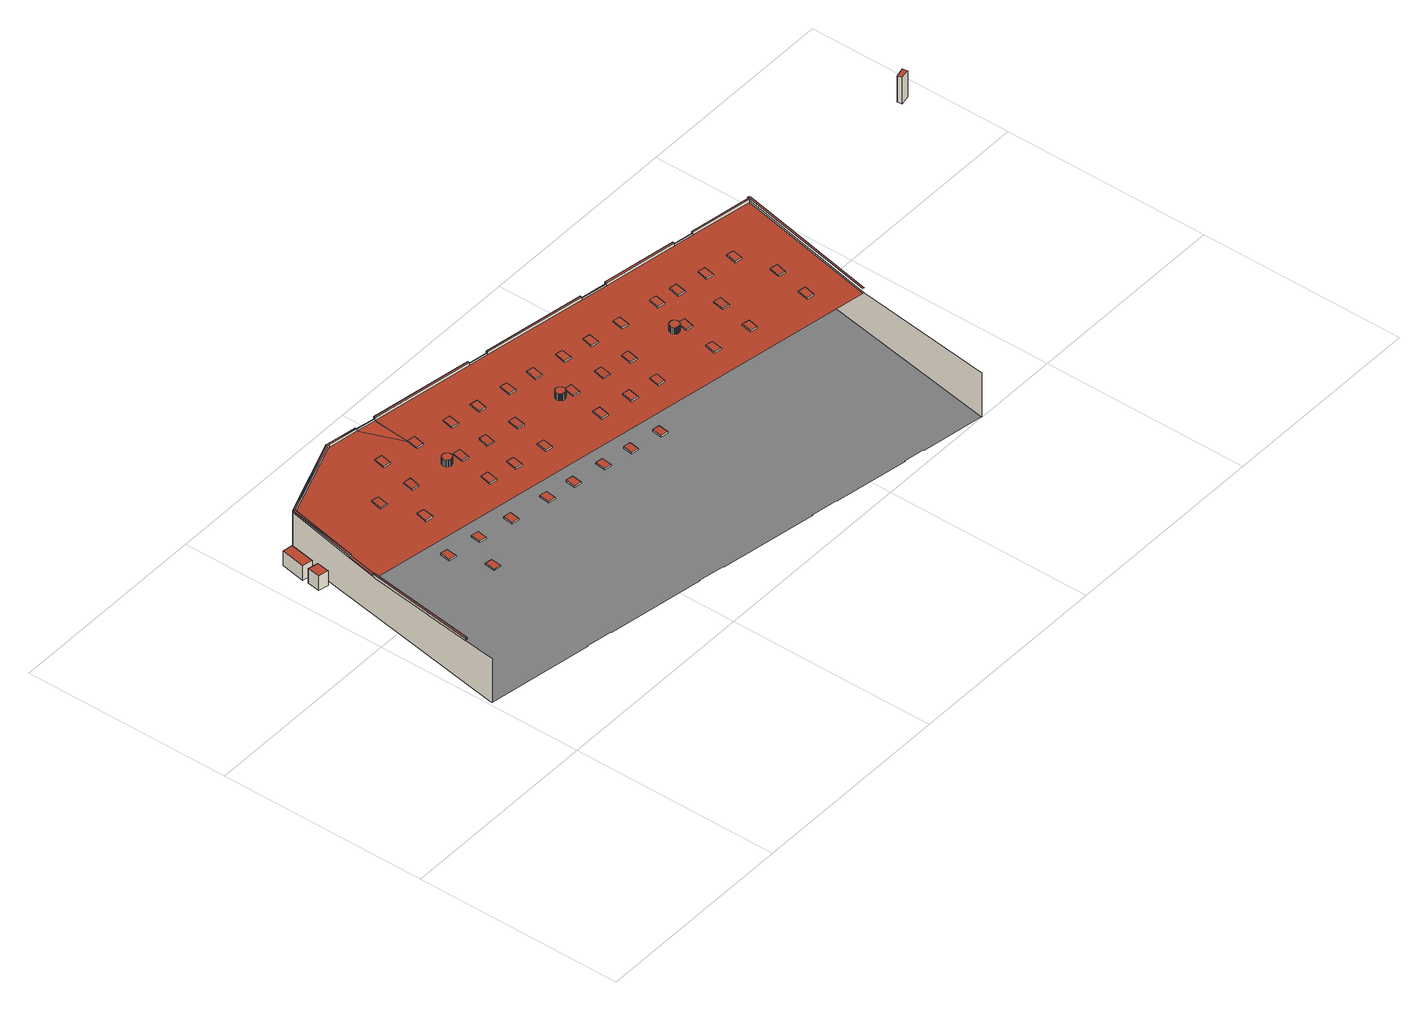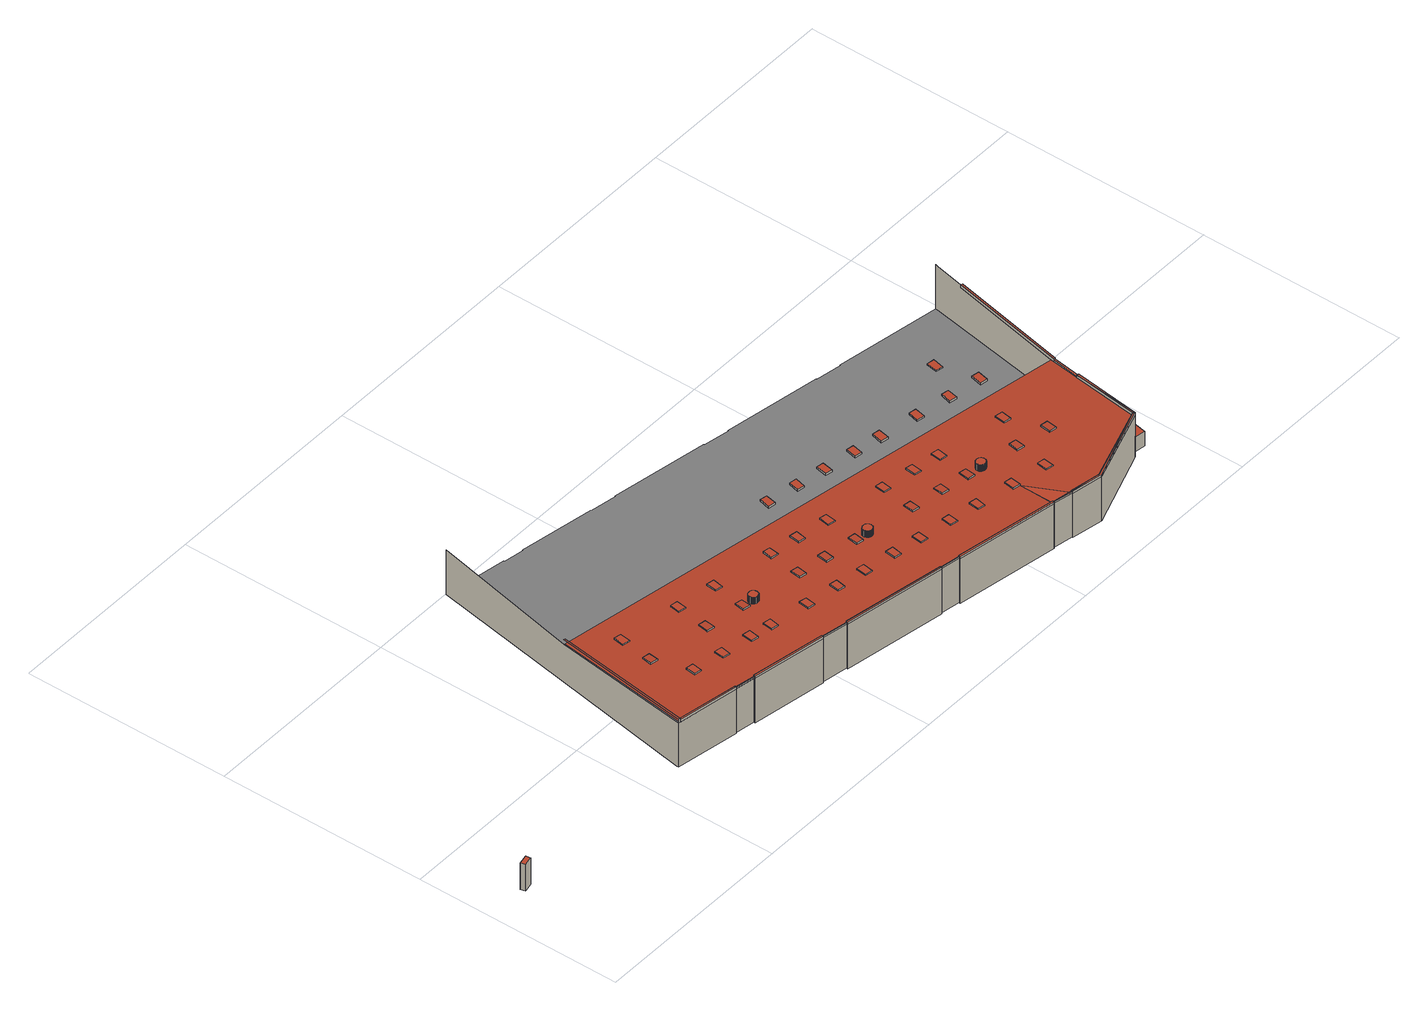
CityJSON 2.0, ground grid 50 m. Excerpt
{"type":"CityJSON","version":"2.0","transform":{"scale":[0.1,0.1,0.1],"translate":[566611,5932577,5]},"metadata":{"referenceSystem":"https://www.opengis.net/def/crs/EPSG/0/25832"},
"CityObjects":{
"building1":{"type":"Building","attributes":{"Grundfläche 2D":"9019.073295","Grundhöhe NN":"5.576"},"children":["building1-1","building1-2","building1-3","building1-4","building1-5","building1-6","building1-7","building1-8","building1-9","building1-10","building1-11","building1-12","building1-13","building1-14","building1-15","building1-16","building1-17","building1-18","building1-19","building1-20","building1-21","building1-22","building1-23","building1-24","building1-25","building1-26","building1-27","building1-28","building1-29","building1-30","building1-31","building1-32","building1-33","building1-34","building1-35","building1-36","building1-37","building1-38","building1-39","building1-40","building1-41","building1-42","building1-43","building1-44","building1-45","building1-46","building1-47","building1-48","building1-49","building1-50","building1-51","building1-52","building1-53"],"geometry":[{"type":"MultiSurface","lod":"3","boundaries":[[[0,1,2,3,4,5,6,7,8,9]],[[10,11,12,13,14,15]],[[16,17,14,13]],[[5,4,3,17,16,18]],[[12,18,16,13]],[[19,20,21,22]],[[21,23,22]],[[24,25,21,20,26]],[[25,23,21]],[[7,6,19,22,23,27]],[[23,28,27]],[[25,28,23]],[[25,29,28]],[[29,30,7,27,28]],[[7,30,31,8]],[[32,33,34,25,24,35]],[[34,33,36,37,29,25]],[[38,39,30,29,37]],[[30,39,40,31]],[[41,42,43,33,32]],[[36,38,37]],[[36,33,43]],[[38,36,43,42,44,45,39]],[[39,45,46,40]],[[45,47,48,46]],[[45,41,49,50,51,47]],[[52,53,51]],[[54,55,47,56,53,52]],[[47,55,57,48]],[[58,59,54,52]],[[55,60,61,57]],[[62,63,58,52,51]],[[49,41,32,35,24,26,6,5,11,10,64,65,66,67,68,69,70,71,72,73,62,51]],[[60,55,54,59]],[[74,75,76,77,78,79,80,81,82,83,84,85,86,87,88,89,90,91,92,93,0,9,8,31,40,46,48,57,61,94,95,96,97,98,99,100,101,102,103,104]],[[59,58,63,105,73,60]],[[60,73,94,61]],[[73,72,95,94]],[[72,106,107,108,109,110,111]],[[72,111,96,95]],[[111,112,97,96]],[[71,70,113,114,108,107]],[[110,109,108,114,115,116]],[[112,111,110,116]],[[113,117,69,112,116,115,114]],[[112,69,98,97]],[[69,68,99,98]],[[68,118,100,99]],[[68,67,119,118]],[[118,119,101,100]],[[119,67,102,101]],[[67,66,103,102]],[[66,120,104,103]],[[74,121,122,123,124,76,75]],[[66,65,125,120]],[[126,127,128,129,130,131]],[[121,74,104,120,125]],[[125,132,129,128,121]]],"semantics":{"surfaces":[{"type":"WallSurface"},{"type":"RoofSurface"},{"type":"GroundSurface"}],"values":[0,0,1,0,0,0,1,0,1,0,1,1,1,0,0,0,1,0,0,0,1,1,0,0,0,1,0,0,0,1,0,0,1,0,2,0,0,0,0,0,0,0,1,0,0,0,0,0,1,0,0,0,0,0,1,1,0,0]}}]},
"building1-1":{"type":"BuildingInstallation","parents":["building1"],"geometry":[{"type":"MultiSurface","lod":"3","boundaries":[[[12,20,19,18]],[[18,19,6,5]],[[20,12,11,26]]],"semantics":{"surfaces":[{"type":"RoofSurface"},{"type":"WallSurface"}],"values":[0,1,1]}}]},
"building1-2":{"type":"BuildingInstallation","parents":["building1"],"geometry":[{"type":"MultiSurface","lod":"3","boundaries":[[[133,134,135,136]],[[136,135,137,138]],[[133,136,138,139]],[[134,133,139,140]],[[135,134,140,137]]],"semantics":{"surfaces":[{"type":"RoofSurface"},{"type":"WallSurface"}],"values":[0,1,1,1,1]}}]},
"building1-3":{"type":"BuildingInstallation","parents":["building1"],"geometry":[{"type":"MultiSurface","lod":"3","boundaries":[[[141,142,143,144]],[[144,143,145,146]],[[146,147,141,144]],[[147,148,142,141]],[[143,142,148,145]]],"semantics":{"surfaces":[{"type":"RoofSurface"},{"type":"WallSurface"}],"values":[0,1,1,1,1]}}]},
"building1-4":{"type":"BuildingInstallation","parents":["building1"],"geometry":[{"type":"MultiSurface","lod":"3","boundaries":[[[149,150,151,152]],[[152,151,153,154]],[[149,152,154,155]],[[150,149,155,156]],[[151,150,156,153]]],"semantics":{"surfaces":[{"type":"RoofSurface"},{"type":"WallSurface"}],"values":[0,1,1,1,1]}}]},
"building1-5":{"type":"BuildingInstallation","parents":["building1"],"geometry":[{"type":"MultiSurface","lod":"3","boundaries":[[[157,158,159,160]],[[161,162,160,159]],[[162,163,157,160]],[[158,157,163,164]],[[159,158,164,161]]],"semantics":{"surfaces":[{"type":"RoofSurface"},{"type":"WallSurface"}],"values":[0,1,1,1,1]}}]},
"building1-6":{"type":"BuildingInstallation","parents":["building1"],"geometry":[{"type":"MultiSurface","lod":"3","boundaries":[[[165,166,167,168]],[[168,167,169,170]],[[165,168,170,171]],[[166,165,171,172]],[[167,166,172,169]]],"semantics":{"surfaces":[{"type":"RoofSurface"},{"type":"WallSurface"}],"values":[0,1,1,1,1]}}]},
"building1-7":{"type":"BuildingInstallation","parents":["building1"],"geometry":[{"type":"MultiSurface","lod":"3","boundaries":[[[173,174,175,176]],[[176,175,177,178]],[[173,176,178,179]],[[174,173,179,180]],[[175,174,180,177]]],"semantics":{"surfaces":[{"type":"RoofSurface"},{"type":"WallSurface"}],"values":[0,1,1,1,1]}}]},
"building1-8":{"type":"BuildingInstallation","parents":["building1"],"geometry":[{"type":"MultiSurface","lod":"3","boundaries":[[[181,182,183,184]],[[184,183,185,186]],[[181,184,186,187]],[[187,188,182,181]],[[188,185,183,182]]],"semantics":{"surfaces":[{"type":"RoofSurface"},{"type":"WallSurface"}],"values":[0,1,1,1,1]}}]},
"building1-9":{"type":"BuildingInstallation","parents":["building1"],"geometry":[{"type":"MultiSurface","lod":"3","boundaries":[[[189,190,191,192]],[[192,191,193,194]],[[189,192,194,195]],[[190,189,195,196]],[[191,190,196,193]]],"semantics":{"surfaces":[{"type":"RoofSurface"},{"type":"WallSurface"}],"values":[0,1,1,1,1]}}]},
"building1-10":{"type":"BuildingInstallation","parents":["building1"],"geometry":[{"type":"MultiSurface","lod":"3","boundaries":[[[197,198,199,200]],[[200,199,201,202]],[[197,200,202,203]],[[198,197,203,204]],[[199,198,204,201]]],"semantics":{"surfaces":[{"type":"RoofSurface"},{"type":"WallSurface"}],"values":[0,1,1,1,1]}}]},
"building1-11":{"type":"BuildingInstallation","parents":["building1"],"geometry":[{"type":"MultiSurface","lod":"3","boundaries":[[[205,206,207,208]],[[208,207,209,210]],[[205,208,210,211]],[[206,205,211,212]],[[207,206,212,209]]],"semantics":{"surfaces":[{"type":"RoofSurface"},{"type":"WallSurface"}],"values":[0,1,1,1,1]}}]},
"building1-12":{"type":"BuildingInstallation","parents":["building1"],"geometry":[{"type":"MultiSurface","lod":"3","boundaries":[[[213,214,215,216,217,218,219,220,221,222,223,224,225,226,227,228,229,230,231,232,233,234,235,236,237,238,239,240,241,242,243,244,245,246,247,248,249,250,251,252]],[[224,223,253,254]],[[225,224,254,255]],[[226,225,255,256]],[[222,221,257,258]],[[223,222,258,253]],[[227,226,256,259]],[[228,227,259,260]],[[229,228,260,261]],[[230,229,261,262]],[[231,230,262,263]],[[232,231,263,264]],[[233,232,264,265]],[[234,233,265,266]],[[235,234,266,267]],[[236,235,267,268]],[[237,236,268,269]],[[238,237,269,270]],[[239,238,270,271]],[[240,239,271,272]],[[241,240,272,273]],[[242,241,273,274]],[[243,242,274,275]],[[244,243,275,276]],[[245,244,276,277]],[[246,245,277,278]],[[247,246,278,279]],[[248,247,279,280]],[[249,248,280,281]],[[250,249,281,282]],[[251,250,282,283]],[[252,251,283,284]],[[213,252,284,285]],[[214,213,285,286]],[[215,214,286,287]],[[216,215,287,288]],[[217,216,288,289]],[[218,217,289,290]],[[219,218,290,291]],[[220,219,291,292]],[[221,220,292,257]]],"semantics":{"surfaces":[{"type":"RoofSurface"},{"type":"WallSurface"}],"values":[0,1,1,1,1,1,1,1,1,1,1,1,1,1,1,1,1,1,1,1,1,1,1,1,1,1,1,1,1,1,1,1,1,1,1,1,1,1,1,1,1]}}]},
"building1-13":{"type":"BuildingInstallation","parents":["building1"],"geometry":[{"type":"MultiSurface","lod":"3","boundaries":[[[293,294,295,296]],[[296,295,297,298]],[[293,296,298,299]],[[294,293,299,49]],[[295,294,49,297]]],"semantics":{"surfaces":[{"type":"RoofSurface"},{"type":"WallSurface"}],"values":[0,1,1,1,1]}}]},
"building1-14":{"type":"BuildingInstallation","parents":["building1"],"geometry":[{"type":"MultiSurface","lod":"3","boundaries":[[[300,301,302,303]],[[303,302,304,305]],[[300,303,305,306]],[[301,300,306,307]],[[302,301,307,304]]],"semantics":{"surfaces":[{"type":"RoofSurface"},{"type":"WallSurface"}],"values":[0,1,1,1,1]}}]},
"building1-15":{"type":"BuildingInstallation","parents":["building1"],"geometry":[{"type":"MultiSurface","lod":"3","boundaries":[[[56,44,42,53]],[[51,53,42,41,50]],[[47,45,44,56]]],"semantics":{"surfaces":[{"type":"RoofSurface"},{"type":"WallSurface"}],"values":[0,1,1]}}]},
"building1-16":{"type":"BuildingInstallation","parents":["building1"],"geometry":[{"type":"MultiSurface","lod":"3","boundaries":[[[308,309,310,311]],[[311,310,312,313]],[[308,311,313,314]],[[309,308,314,315]],[[310,309,315,312]]],"semantics":{"surfaces":[{"type":"RoofSurface"},{"type":"WallSurface"}],"values":[0,1,1,1,1]}}]},
"building1-17":{"type":"BuildingInstallation","parents":["building1"],"geometry":[{"type":"MultiSurface","lod":"3","boundaries":[[[316,317,318,319]],[[319,318,320,321]],[[316,319,321,322]],[[317,316,322,323]],[[318,317,323,320]]],"semantics":{"surfaces":[{"type":"RoofSurface"},{"type":"WallSurface"}],"values":[0,1,1,1,1]}}]},
"building1-18":{"type":"BuildingInstallation","parents":["building1"],"geometry":[{"type":"MultiSurface","lod":"3","boundaries":[[[324,325,326,327]],[[327,326,328,329]],[[324,327,329,330]],[[325,324,330,331]],[[326,325,331,328]]],"semantics":{"surfaces":[{"type":"RoofSurface"},{"type":"WallSurface"}],"values":[0,1,1,1,1]}}]},
"building1-19":{"type":"BuildingInstallation","parents":["building1"],"geometry":[{"type":"MultiSurface","lod":"3","boundaries":[[[332,333,334,335]],[[336,337,335,334]],[[332,335,337,338]],[[333,332,338,339]],[[334,333,339,336]]],"semantics":{"surfaces":[{"type":"RoofSurface"},{"type":"WallSurface"}],"values":[0,1,1,1,1]}}]},
"building1-20":{"type":"BuildingInstallation","parents":["building1"],"geometry":[{"type":"MultiSurface","lod":"3","boundaries":[[[340,341,342,343]],[[343,342,344,345]],[[340,343,345,346]],[[341,340,346,347]],[[342,341,347,344]]],"semantics":{"surfaces":[{"type":"RoofSurface"},{"type":"WallSurface"}],"values":[0,1,1,1,1]}}]},
"building1-21":{"type":"BuildingInstallation","parents":["building1"],"geometry":[{"type":"MultiSurface","lod":"3","boundaries":[[[348,349,350,351]],[[351,350,352,353]],[[348,351,353,354]],[[349,348,354,355]],[[350,349,355,352]]],"semantics":{"surfaces":[{"type":"RoofSurface"},{"type":"WallSurface"}],"values":[0,1,1,1,1]}}]},
"building1-22":{"type":"BuildingInstallation","parents":["building1"],"geometry":[{"type":"MultiSurface","lod":"3","boundaries":[[[356,357,358,359]],[[359,358,360,361]],[[356,359,361,362]],[[357,356,362,363]],[[358,357,363,360]]],"semantics":{"surfaces":[{"type":"RoofSurface"},{"type":"WallSurface"}],"values":[0,1,1,1,1]}}]},
"building1-23":{"type":"BuildingInstallation","parents":["building1"],"geometry":[{"type":"MultiSurface","lod":"3","boundaries":[[[364,365,366,367]],[[367,366,368,369]],[[364,367,369,370]],[[365,364,370,371]],[[366,365,371,368]]],"semantics":{"surfaces":[{"type":"RoofSurface"},{"type":"WallSurface"}],"values":[0,1,1,1,1]}}]},
"building1-24":{"type":"BuildingInstallation","parents":["building1"],"geometry":[{"type":"MultiSurface","lod":"3","boundaries":[[[372,373,374,375]],[[375,374,376,377]],[[372,375,377,378]],[[373,372,378,379]],[[374,373,379,376]]],"semantics":{"surfaces":[{"type":"RoofSurface"},{"type":"WallSurface"}],"values":[0,1,1,1,1]}}]},
"building1-25":{"type":"BuildingInstallation","parents":["building1"],"geometry":[{"type":"MultiSurface","lod":"3","boundaries":[[[380,381,382,383]],[[383,382,384,385]],[[380,383,385,386]],[[381,380,386,387]],[[382,381,387,384]]],"semantics":{"surfaces":[{"type":"RoofSurface"},{"type":"WallSurface"}],"values":[0,1,1,1,1]}}]},
"building1-26":{"type":"BuildingInstallation","parents":["building1"],"geometry":[{"type":"MultiSurface","lod":"3","boundaries":[[[388,389,390,391]],[[391,390,392,393]],[[388,391,393,394]],[[389,388,394,395]],[[390,389,395,392]]],"semantics":{"surfaces":[{"type":"RoofSurface"},{"type":"WallSurface"}],"values":[0,1,1,1,1]}}]},
"building1-27":{"type":"BuildingInstallation","parents":["building1"],"geometry":[{"type":"MultiSurface","lod":"3","boundaries":[[[396,397,398,399]],[[399,398,400,401]],[[396,399,401,402]],[[397,396,402,403]],[[398,397,403,400]]],"semantics":{"surfaces":[{"type":"RoofSurface"},{"type":"WallSurface"}],"values":[0,1,1,1,1]}}]},
"building1-28":{"type":"BuildingInstallation","parents":["building1"],"geometry":[{"type":"MultiSurface","lod":"3","boundaries":[[[404,405,406,407,408,409,410,411,412,413,414,415,416,417,418,419,420,421,422,423,424,425,426,427,428,429,430,431,432,433,434,435,436,437,438,439,440,441,442,443]],[[408,407,444,445]],[[409,408,445,446]],[[410,409,446,447]],[[406,405,448,449]],[[407,406,449,444]],[[411,410,447,450]],[[412,411,450,451]],[[413,412,451,452]],[[414,413,452,453]],[[415,414,453,454]],[[416,415,454,455]],[[417,416,455,456]],[[418,417,456,457]],[[419,418,457,458]],[[420,419,458,459]],[[421,420,459,460]],[[422,421,460,461]],[[423,422,461,462]],[[424,423,462,463]],[[425,424,463,464]],[[426,425,464,465]],[[427,426,465,466]],[[428,427,466,467]],[[429,428,467,468]],[[430,429,468,469]],[[431,430,469,470]],[[432,431,470,471]],[[433,432,471,472]],[[434,433,472,473]],[[435,434,473,474]],[[436,435,474,475]],[[437,436,475,476]],[[438,437,476,477]],[[439,438,477,478]],[[440,439,478,479]],[[441,440,479,480]],[[442,441,480,481]],[[443,442,481,482]],[[404,443,482,483]],[[405,404,483,448]]],"semantics":{"surfaces":[{"type":"RoofSurface"},{"type":"WallSurface"}],"values":[0,1,1,1,1,1,1,1,1,1,1,1,1,1,1,1,1,1,1,1,1,1,1,1,1,1,1,1,1,1,1,1,1,1,1,1,1,1,1,1,1]}}]},
"building1-29":{"type":"BuildingInstallation","parents":["building1"],"geometry":[{"type":"MultiSurface","lod":"3","boundaries":[[[484,485,486,487]],[[487,486,488,489]],[[484,487,489,490]],[[485,484,490,491]],[[486,485,491,488]]],"semantics":{"surfaces":[{"type":"RoofSurface"},{"type":"WallSurface"}],"values":[0,1,1,1,1]}}]},
"building1-30":{"type":"BuildingInstallation","parents":["building1"],"geometry":[{"type":"MultiSurface","lod":"3","boundaries":[[[106,105,63,107]],[[107,63,62,71]],[[72,73,105,106]]],"semantics":{"surfaces":[{"type":"RoofSurface"},{"type":"WallSurface"}],"values":[0,1,1]}}]},
"building1-31":{"type":"BuildingInstallation","parents":["building1"],"geometry":[{"type":"MultiSurface","lod":"3","boundaries":[[[492,493,494,495]],[[495,494,496,497]],[[492,495,497,498]],[[493,492,498,499]],[[494,493,499,496]]],"semantics":{"surfaces":[{"type":"RoofSurface"},{"type":"WallSurface"}],"values":[0,1,1,1,1]}}]},
"building1-32":{"type":"BuildingInstallation","parents":["building1"],"geometry":[{"type":"MultiSurface","lod":"3","boundaries":[[[500,501,502,503]],[[503,502,504,505]],[[500,503,505,506]],[[501,500,506,507]],[[502,501,507,504]]],"semantics":{"surfaces":[{"type":"RoofSurface"},{"type":"WallSurface"}],"values":[0,1,1,1,1]}}]},
"building1-33":{"type":"BuildingInstallation","parents":["building1"],"geometry":[{"type":"MultiSurface","lod":"3","boundaries":[[[508,509,510,511]],[[511,510,512,513]],[[508,511,513,514]],[[509,508,514,515]],[[510,509,515,512]]],"semantics":{"surfaces":[{"type":"RoofSurface"},{"type":"WallSurface"}],"values":[0,1,1,1,1]}}]},
"building1-34":{"type":"BuildingInstallation","parents":["building1"],"geometry":[{"type":"MultiSurface","lod":"3","boundaries":[[[516,517,518,519]],[[519,518,520,521]],[[516,519,521,522]],[[517,516,522,523]],[[518,517,523,520]]],"semantics":{"surfaces":[{"type":"RoofSurface"},{"type":"WallSurface"}],"values":[0,1,1,1,1]}}]},
"building1-35":{"type":"BuildingInstallation","parents":["building1"],"geometry":[{"type":"MultiSurface","lod":"3","boundaries":[[[524,525,526,527]],[[527,526,528,529]],[[524,527,529,530]],[[525,524,530,531]],[[526,525,531,528]]],"semantics":{"surfaces":[{"type":"RoofSurface"},{"type":"WallSurface"}],"values":[0,1,1,1,1]}}]},
"building1-36":{"type":"BuildingInstallation","parents":["building1"],"geometry":[{"type":"MultiSurface","lod":"3","boundaries":[[[532,533,534,535]],[[535,534,536,537]],[[532,535,537,538]],[[533,532,538,539]],[[534,533,539,536]]],"semantics":{"surfaces":[{"type":"RoofSurface"},{"type":"WallSurface"}],"values":[0,1,1,1,1]}}]},
"building1-37":{"type":"BuildingInstallation","parents":["building1"],"geometry":[{"type":"MultiSurface","lod":"3","boundaries":[[[540,541,542,543]],[[544,545,543,542]],[[540,543,545,546]],[[541,540,546,547]],[[547,544,542,541]]],"semantics":{"surfaces":[{"type":"RoofSurface"},{"type":"WallSurface"}],"values":[0,1,1,1,1]}}]},
"building1-38":{"type":"BuildingInstallation","parents":["building1"],"geometry":[{"type":"MultiSurface","lod":"3","boundaries":[[[548,549,550,551]],[[551,550,552,553]],[[548,551,553,554]],[[549,548,554,555]],[[550,549,555,552]]],"semantics":{"surfaces":[{"type":"RoofSurface"},{"type":"WallSurface"}],"values":[0,1,1,1,1]}}]},
"building1-39":{"type":"BuildingInstallation","parents":["building1"],"geometry":[{"type":"MultiSurface","lod":"3","boundaries":[[[556,557,558,559]],[[559,558,560,561]],[[556,559,561,562]],[[557,556,562,563]],[[558,557,563,560]]],"semantics":{"surfaces":[{"type":"RoofSurface"},{"type":"WallSurface"}],"values":[0,1,1,1,1]}}]},
"building1-40":{"type":"BuildingInstallation","parents":["building1"],"geometry":[{"type":"MultiSurface","lod":"3","boundaries":[[[564,565,566,567,568,569,570,571,572,573,574,575,576,577,578,579,580,581,582,583,584,585,586,587,588,589,590,591,592,593,594,595,596,597,598,599,600,601,602,603]],[[571,570,604,605]],[[572,571,605,606]],[[573,572,606,607]],[[569,568,608,609]],[[570,569,609,604]],[[574,573,607,610]],[[575,574,610,611]],[[576,575,611,612]],[[577,576,612,613]],[[578,577,613,614]],[[579,578,614,615]],[[580,579,615,616]],[[581,580,616,617]],[[582,581,617,618]],[[583,582,618,619]],[[584,583,619,620]],[[585,584,620,621]],[[586,585,621,622]],[[587,586,622,623]],[[588,587,623,624]],[[589,588,624,625]],[[590,589,625,626]],[[591,590,626,627]],[[592,591,627,628]],[[593,592,628,629]],[[594,593,629,630]],[[595,594,630,631]],[[596,595,631,632]],[[597,596,632,633]],[[598,597,633,634]],[[599,598,634,635]],[[600,599,635,636]],[[601,600,636,637]],[[602,601,637,638]],[[603,602,638,639]],[[564,603,639,640]],[[565,564,640,641]],[[566,565,641,642]],[[567,566,642,643]],[[568,567,643,608]]],"semantics":{"surfaces":[{"type":"RoofSurface"},{"type":"WallSurface"}],"values":[0,1,1,1,1,1,1,1,1,1,1,1,1,1,1,1,1,1,1,1,1,1,1,1,1,1,1,1,1,1,1,1,1,1,1,1,1,1,1,1,1]}}]},
"building1-41":{"type":"BuildingInstallation","parents":["building1"],"geometry":[{"type":"MultiSurface","lod":"3","boundaries":[[[644,645,646,647]],[[648,649,647,646]],[[644,647,649,650]],[[645,644,650,651]],[[651,648,646,645]]],"semantics":{"surfaces":[{"type":"RoofSurface"},{"type":"WallSurface"}],"values":[0,1,1,1,1]}}]},
"building1-42":{"type":"BuildingInstallation","parents":["building1"],"geometry":[{"type":"MultiSurface","lod":"3","boundaries":[[[652,117,113,653]],[[653,113,70,654]],[[68,69,117,652]]],"semantics":{"surfaces":[{"type":"RoofSurface"},{"type":"WallSurface"}],"values":[0,1,1]}}]},
"building1-43":{"type":"BuildingInstallation","parents":["building1"],"geometry":[{"type":"MultiSurface","lod":"3","boundaries":[[[655,656,657,658]],[[659,660,658,657]],[[655,658,660,661]],[[656,655,661,662]],[[662,659,657,656]]],"semantics":{"surfaces":[{"type":"RoofSurface"},{"type":"WallSurface"}],"values":[0,1,1,1,1]}}]},
"building1-44":{"type":"BuildingInstallation","parents":["building1"],"geometry":[{"type":"MultiSurface","lod":"3","boundaries":[[[663,664,665,666]],[[666,665,667,668]],[[663,666,668,669]],[[664,663,669,670]],[[665,664,670,667]]],"semantics":{"surfaces":[{"type":"RoofSurface"},{"type":"WallSurface"}],"values":[0,1,1,1,1]}}]},
"building1-45":{"type":"BuildingInstallation","parents":["building1"],"geometry":[{"type":"MultiSurface","lod":"3","boundaries":[[[671,672,673,674]],[[675,676,674,673]],[[671,674,676,677]],[[672,671,677,678]],[[678,675,673,672]]],"semantics":{"surfaces":[{"type":"RoofSurface"},{"type":"WallSurface"}],"values":[0,1,1,1,1]}}]},
"building1-46":{"type":"BuildingInstallation","parents":["building1"],"geometry":[{"type":"MultiSurface","lod":"3","boundaries":[[[679,680,681,682]],[[682,681,683,684]],[[679,682,684,685]],[[680,679,685,686]],[[681,680,686,683]]],"semantics":{"surfaces":[{"type":"RoofSurface"},{"type":"WallSurface"}],"values":[0,1,1,1,1]}}]},
"building1-47":{"type":"BuildingInstallation","parents":["building1"],"geometry":[{"type":"MultiSurface","lod":"3","boundaries":[[[687,688,689,690,691]],[[654,692,693,688,687,653]],[[689,688,693,694,67,119]],[[119,118,690,689]],[[68,652,653,687,691,690,118]]],"semantics":{"surfaces":[{"type":"RoofSurface"},{"type":"WallSurface"}],"values":[0,1,1,1,1]}}]},
"building1-48":{"type":"BuildingInstallation","parents":["building1"],"geometry":[{"type":"MultiSurface","lod":"3","boundaries":[[[695,696,697,698]],[[698,697,699,700]],[[695,698,700,701]],[[696,695,701,702]],[[697,696,702,699]]],"semantics":{"surfaces":[{"type":"RoofSurface"},{"type":"WallSurface"}],"values":[0,1,1,1,1]}}]},
"building1-49":{"type":"BuildingInstallation","parents":["building1"],"geometry":[{"type":"MultiSurface","lod":"3","boundaries":[[[703,704,705,706]],[[707,708,706,705]],[[703,706,708,709]],[[704,703,709,710]],[[705,704,710,707]]],"semantics":{"surfaces":[{"type":"RoofSurface"},{"type":"WallSurface"}],"values":[0,1,1,1,1]}}]},
"building1-50":{"type":"BuildingInstallation","parents":["building1"],"geometry":[{"type":"MultiSurface","lod":"3","boundaries":[[[711,712,713,714]],[[714,713,715,716]],[[716,717,711,714]],[[712,711,717,718]],[[718,715,713,712]]],"semantics":{"surfaces":[{"type":"RoofSurface"},{"type":"WallSurface"}],"values":[0,1,1,1,1]}}]},
"building1-51":{"type":"BuildingInstallation","parents":["building1"],"geometry":[{"type":"MultiSurface","lod":"3","boundaries":[[[719,720,721,722]],[[722,721,723,724]],[[724,725,719,722]],[[725,726,720,719]],[[721,720,726,723]]],"semantics":{"surfaces":[{"type":"RoofSurface"},{"type":"WallSurface"}],"values":[0,1,1,1,1]}}]},
"building1-52":{"type":"BuildingInstallation","parents":["building1"],"geometry":[{"type":"MultiSurface","lod":"3","boundaries":[[[727,694,693,728]],[[728,693,692,729]],[[66,67,694,727]]],"semantics":{"surfaces":[{"type":"RoofSurface"},{"type":"WallSurface"}],"values":[0,1,1]}}]},
"building1-53":{"type":"BuildingInstallation","parents":["building1"],"geometry":[{"type":"MultiSurface","lod":"3","boundaries":[[[730,731,732,132,733]],[[65,732,731,728,729]],[[125,120,733,132]],[[66,727,728,731,730,733,120]]],"semantics":{"surfaces":[{"type":"RoofSurface"},{"type":"WallSurface"}],"values":[0,1,1,1]}}]},
"building2":{"type":"Building","attributes":{"Grundfläche 2D":"7.426970","Grundhöhe NN":"5.576"},"geometry":[{"type":"Solid","lod":"3","boundaries":[[[[734,735,736,737]],[[738,739,737,736]],[[739,740,734,737]],[[740,741,735,734]],[[741,738,736,735]],[[741,740,739,738]]]],"semantics":{"surfaces":[{"type":"RoofSurface"},{"type":"WallSurface"},{"type":"GroundSurface"}],"values":[[0,1,1,1,1,2]]}}]},
"building3":{"type":"Building","attributes":{"Grundfläche 2D":"14.663787","Grundhöhe NN":"5.576"},"geometry":[{"type":"Solid","lod":"3","boundaries":[[[[742,743,744,745]],[[746,747,745,744]],[[747,748,742,745]],[[748,749,743,742]],[[749,746,744,743]],[[749,748,747,746]]]],"semantics":{"surfaces":[{"type":"RoofSurface"},{"type":"WallSurface"},{"type":"GroundSurface"}],"values":[[0,1,1,1,1,2]]}}]},
"building4":{"type":"Building","attributes":{"Grundfläche 2D":"2.978447","Grundhöhe NN":"8.949"},"geometry":[{"type":"Solid","lod":"3","boundaries":[[[[750,751,752,753]],[[754,755,753,752]],[[755,756,750,753]],[[756,757,751,750]],[[757,754,752,751]],[[757,756,755,754]]]],"semantics":{"surfaces":[{"type":"RoofSurface"},{"type":"WallSurface"},{"type":"GroundSurface"}],"values":[[0,1,1,1,1,2]]}}]}
},
"vertices":[
[8,223,6],[8,223,123],[9,228,122],[21,302,118],[68,571,104],[69,577,105],[81,646,108],[110,813,117],[110,813,6],[9,228,6],[73,570,104],[74,576,105],[74,576,108],[74,576,111],[26,301,124],[26,301,118],[69,577,111],[21,302,124],[69,577,108],[81,646,111],[86,645,111],[86,645,115],[81,646,115],[109,810,123],[114,810,117],[114,810,123],[86,645,108],[110,813,123],[112,814,123],[303,882,128],[303,882,123],[303,882,6],[305,877,122],[305,877,128],[304,877,128],[304,877,122],[378,867,128],[306,881,128],[378,869,128],[378,869,123],[378,869,6],[378,864,122],[378,864,126],[378,864,128],[378,867,126],[378,867,122],[378,867,6],[427,858,122],[427,858,6],[420,768,118],[424,856,122],[426,856,122],[426,856,129],[426,856,126],[427,860,129],[427,860,123],[427,858,126],[427,860,6],[673,813,129],[674,818,129],[674,818,123],[674,818,6],[673,813,122],[673,813,126],[1350,350,104],[1408,686,122],[1261,714,122],[1212,722,122],[1033,753,122],[969,764,122],[968,762,122],[722,805,122],[722,807,122],[673,815,122],[1412,690,6],[1412,686,6],[1293,1,6],[1290,2,6],[1142,27,6],[1143,30,6],[1094,38,6],[1093,36,6],[914,67,6],[914,69,6],[851,80,6],[850,78,6],[618,118,6],[619,120,6],[555,131,6],[554,129,6],[323,169,6],[324,171,6],[260,182,6],[260,180,6],[673,815,6],[722,807,6],[722,809,6],[969,767,6],[969,764,6],[1033,753,6],[1033,756,6],[1212,725,6],[1212,722,6],[1261,714,6],[1261,716,6],[673,815,126],[722,807,126],[722,805,126],[722,805,129],[722,807,129],[722,809,129],[722,809,123],[969,767,123],[968,762,126],[968,762,129],[969,764,129],[969,767,129],[969,764,126],[1033,756,123],[1212,725,123],[1261,716,123],[1412,690,123],[1412,686,122],[1353,349,104],[1293,1,123],[1409,691,123],[1353,349,117],[1412,686,133],[1412,690,133],[1409,691,133],[1408,686,133],[1350,350,117],[1409,691,129],
[199,485,112],[217,482,112],[221,508,111],[204,511,111],[221,508,106],[204,511,106],[199,485,108],[217,482,108],
[228,394,115],[246,391,115],[250,417,114],[233,420,114],[250,417,111],[233,420,111],[228,394,112],[246,391,112],
[280,472,112],[297,469,112],[302,494,111],[284,497,111],[302,494,106],[284,497,106],[280,472,108],[297,469,108],
[254,710,117],[237,713,117],[232,687,115],[250,684,115],[232,687,112],[250,684,112],[254,710,113],[237,713,113],
[285,619,112],[268,622,112],[263,596,111],[281,593,111],[263,596,107],[281,593,107],[285,619,109],[268,622,109],
[365,457,112],[382,454,112],[387,479,111],[369,482,111],[387,479,106],[369,482,106],[365,457,108],[382,454,108],
[338,695,117],[320,698,117],[316,673,115],[333,670,115],[316,673,112],[333,670,112],[338,695,113],[320,698,113],
[352,780,121],[334,783,121],[330,757,120],[347,754,120],[330,757,116],[347,754,116],[352,780,118],[334,783,118],
[460,440,112],[477,437,112],[482,463,111],[464,466,111],[482,463,106],[464,466,106],[460,440,108],[477,437,108],
[453,590,112],[436,593,112],[431,567,111],[449,564,111],[431,567,107],[449,564,107],[453,590,109],[436,593,109],
[434,669,130],[434,670,130],[434,672,130],[434,674,130],[433,675,130],[432,677,130],[431,678,130],[429,679,130],[428,680,130],[426,681,130],[425,681,130],[423,681,130],[421,681,130],[420,681,130],[418,680,130],[417,679,130],[415,678,130],[414,676,130],[413,675,130],[413,673,130],[412,672,130],[412,670,130],[412,668,130],[413,666,130],[414,665,130],[414,663,130],[416,662,130],[417,661,130],[418,660,130],[420,660,130],[422,659,130],[424,659,130],[425,659,130],[427,660,130],[428,660,130],[430,661,130],[431,663,130],[432,664,130],[433,665,130],[434,667,130],[425,681,113],[423,681,113],[421,681,113],[420,681,113],[428,680,113],[426,681,113],[418,680,113],[417,679,113],[415,678,113],[414,676,113],[413,675,113],[413,673,113],[412,672,113],[412,670,113],[412,668,112],[413,666,112],[414,665,112],[414,663,112],[416,662,112],[417,661,112],[418,660,112],[420,660,112],[422,659,112],[424,659,112],[425,659,112],[427,660,112],[428,660,112],[430,661,112],[431,663,112],[432,664,112],[433,665,112],[434,667,113],[434,669,113],[434,670,113],[434,672,113],[434,674,113],[433,675,113],[432,677,113],[431,678,113],[429,679,113],
[438,765,121],[420,768,121],[416,742,120],[433,739,120],[416,742,116],[433,739,116],[438,765,118],
[468,673,117],[450,676,117],[446,650,115],[463,647,115],[446,650,112],[463,647,112],[468,673,113],[450,676,113],
[529,429,112],[546,426,112],[550,451,111],[533,454,111],[550,451,106],[533,454,106],[529,429,108],[546,426,108],
[520,578,112],[503,581,112],[499,555,111],[516,552,111],[499,555,107],[516,552,107],[520,578,109],[503,581,109],
[535,661,117],[518,664,117],[513,639,115],[531,636,115],[513,639,112],[531,636,112],[535,661,113],[518,664,113],
[530,749,121],[513,752,121],[508,726,120],[526,723,120],[508,726,116],[526,723,116],[530,749,118],[513,752,118],
[608,415,112],[625,412,112],[629,438,111],[612,441,111],[629,438,106],[612,441,106],[608,415,108],[625,412,108],
[599,564,112],[582,567,112],[578,542,111],[595,539,111],[578,542,107],[595,539,107],[599,564,109],[582,567,109],
[613,648,117],[596,651,117],[592,625,115],[609,622,115],[592,625,112],[609,622,112],[613,648,113],[596,651,113],
[602,736,121],[584,739,121],[580,714,120],[597,711,120],[580,714,116],[597,711,116],[602,736,118],[584,739,118],
[679,403,112],[696,400,112],[701,425,111],[684,428,111],[701,425,106],[684,428,106],[679,403,108],[696,400,108],
[680,723,121],[663,726,121],[659,700,120],[676,697,120],[659,700,116],[676,697,116],[680,723,118],[663,726,118],
[756,389,112],[773,386,112],[777,412,111],[760,415,111],[777,412,106],[760,415,106],[756,389,108],[773,386,108],
[746,539,112],[728,542,112],[724,516,111],[741,513,111],[724,516,107],[741,513,107],[746,539,109],[728,542,109],
[727,628,130],[725,629,130],[724,629,130],[722,630,130],[720,630,130],[719,630,130],[717,629,130],[715,629,130],[714,628,130],[713,626,130],[711,625,130],[711,624,130],[710,622,130],[710,620,130],[709,619,130],[710,617,130],[710,615,130],[711,614,130],[712,612,130],[713,611,130],[714,610,130],[716,609,130],[717,608,130],[719,608,130],[721,608,130],[723,608,130],[724,608,130],[726,609,130],[727,610,130],[729,611,130],[730,613,130],[731,614,130],[731,616,130],[732,617,130],[732,619,130],[731,621,130],[731,622,130],[730,624,130],[729,626,130],[728,627,130],[722,630,113],[720,630,113],[719,630,113],[717,629,113],[725,629,113],[724,629,113],[715,629,113],[714,628,113],[713,626,113],[711,625,113],[711,624,113],[710,622,113],[710,620,113],[709,619,112],[710,617,112],[710,615,112],[711,614,112],[712,612,112],[713,611,112],[714,610,112],[716,609,112],[717,608,112],[719,608,112],[721,608,112],[723,608,112],[724,608,112],[726,609,112],[727,610,112],[729,611,112],[730,613,112],[731,614,112],[731,616,113],[732,617,113],[732,619,113],[731,621,113],[731,622,113],[730,624,113],[729,626,113],[728,627,113],[727,628,113],
[760,622,117],[743,625,117],[738,600,115],[755,597,115],[738,600,112],[755,597,112],[760,622,113],[743,625,113],
[749,711,121],[732,714,121],[727,688,120],[745,685,120],[727,688,116],[745,685,116],[749,711,118],[732,714,118],
[824,526,112],[807,529,112],[802,503,111],[820,500,111],[802,503,107],[820,500,107],[824,526,109],[807,529,109],
[839,609,117],[822,612,117],[817,586,115],[835,583,115],[817,586,112],[835,583,112],[839,609,113],[822,612,113],
[826,698,121],[809,701,121],[804,675,120],[822,672,120],[804,675,116],[822,672,116],[826,698,118],[809,701,118],
[896,513,112],[878,516,112],[874,491,111],[891,488,111],[874,491,107],[891,488,107],[896,513,109],[878,516,109],
[910,597,117],[893,600,117],[888,574,115],[906,571,115],[888,574,112],[906,571,112],[910,597,113],[893,600,113],
[897,685,121],[880,688,121],[875,663,120],[893,660,120],[875,663,116],[893,660,116],[897,685,118],[880,688,118],
[976,672,121],[959,675,121],[955,649,120],[972,646,120],[955,649,116],[972,646,116],[976,672,118],[959,675,118],
[1042,488,112],[1025,491,112],[1020,465,111],[1038,462,111],[1020,465,107],[1038,462,107],[1042,488,109],[1025,491,109],
[1030,572,130],[1029,574,130],[1028,575,130],[1027,576,130],[1025,577,130],[1024,578,130],[1022,578,130],[1020,578,130],[1018,578,130],[1017,577,130],[1015,577,130],[1014,576,130],[1012,575,130],[1011,573,130],[1011,572,130],[1010,570,130],[1010,568,130],[1009,567,130],[1010,565,130],[1010,563,130],[1011,562,130],[1012,560,130],[1013,559,130],[1014,558,130],[1016,557,130],[1017,556,130],[1019,556,130],[1021,556,130],[1022,556,130],[1024,557,130],[1026,557,130],[1027,558,130],[1028,559,130],[1030,561,130],[1030,562,130],[1031,564,130],[1031,566,130],[1032,567,130],[1031,569,130],[1031,571,130],[1022,578,113],[1020,578,113],[1018,578,113],[1017,577,113],[1025,577,113],[1024,578,113],[1015,577,113],[1014,576,113],[1012,575,113],[1011,573,113],[1011,572,113],[1010,570,113],[1010,568,113],[1009,567,112],[1010,565,112],[1010,563,112],[1011,562,112],[1012,560,112],[1013,559,112],[1014,558,112],[1016,557,112],[1017,556,112],[1019,556,112],[1021,556,112],[1022,556,112],[1024,557,112],[1026,557,112],[1027,558,112],[1028,559,112],[1030,561,112],[1030,562,112],[1031,564,113],[1031,566,113],[1032,567,113],[1031,569,113],[1031,571,113],[1030,572,113],[1029,574,113],[1028,575,113],[1027,576,113],
[1057,571,117],[1039,574,117],[1035,549,115],[1052,546,115],[1035,549,112],[1052,546,112],[1057,571,113],[1039,574,113],
[1033,753,126],[1032,751,126],[1032,751,122],
[1071,655,121],[1054,658,121],[1049,633,120],[1067,630,120],[1049,633,116],[1067,630,116],[1071,655,118],[1054,658,118],
[1138,471,112],[1120,474,112],[1116,449,111],[1133,446,111],[1116,449,107],[1133,446,107],[1138,471,109],[1120,474,109],
[1124,646,121],[1107,649,121],[1102,623,120],[1120,620,120],[1102,623,116],[1120,620,116],[1124,646,118],[1107,649,118],
[1152,555,117],[1134,558,117],[1130,532,115],[1147,529,115],[1130,532,112],[1147,529,112],[1152,555,113],[1134,558,113],
[1032,751,129],[1211,720,129],[1212,725,129],[1033,756,129],[1033,753,129],[1211,720,122],[1211,720,126],[1212,722,126],
[1199,633,121],[1182,636,121],[1177,611,120],[1195,608,120],[1177,611,116],[1195,608,116],[1199,633,118],[1182,636,118],
[1286,446,112],[1268,449,112],[1264,423,111],[1281,420,111],[1264,423,107],[1281,420,107],[1286,446,109],[1268,449,109],
[1300,529,117],[1282,532,117],[1278,507,115],[1295,504,115],[1278,507,112],[1295,504,112],[1300,529,113],[1282,532,113],
[1274,620,121],[1257,623,121],[1252,598,120],[1270,595,120],[1252,598,116],[1270,595,116],[1274,620,118],[1257,623,118],
[1261,714,126],[1260,712,126],[1260,712,122],
[1261,714,129],[1260,712,129],[1408,686,129],[1261,716,129],
[81,700,44],[86,730,44],[62,735,44],[57,705,44],[62,735,6],[57,705,6],[81,700,6],[86,730,6],
[86,745,44],[96,804,44],[72,808,44],[61,749,44],[72,808,6],[61,749,6],[86,745,6],[96,804,6],
[1925,710,109],[1903,705,109],[1905,693,109],[1928,698,109],[1905,693,39],[1928,698,39],[1925,710,39],[1903,705,39]
]}
